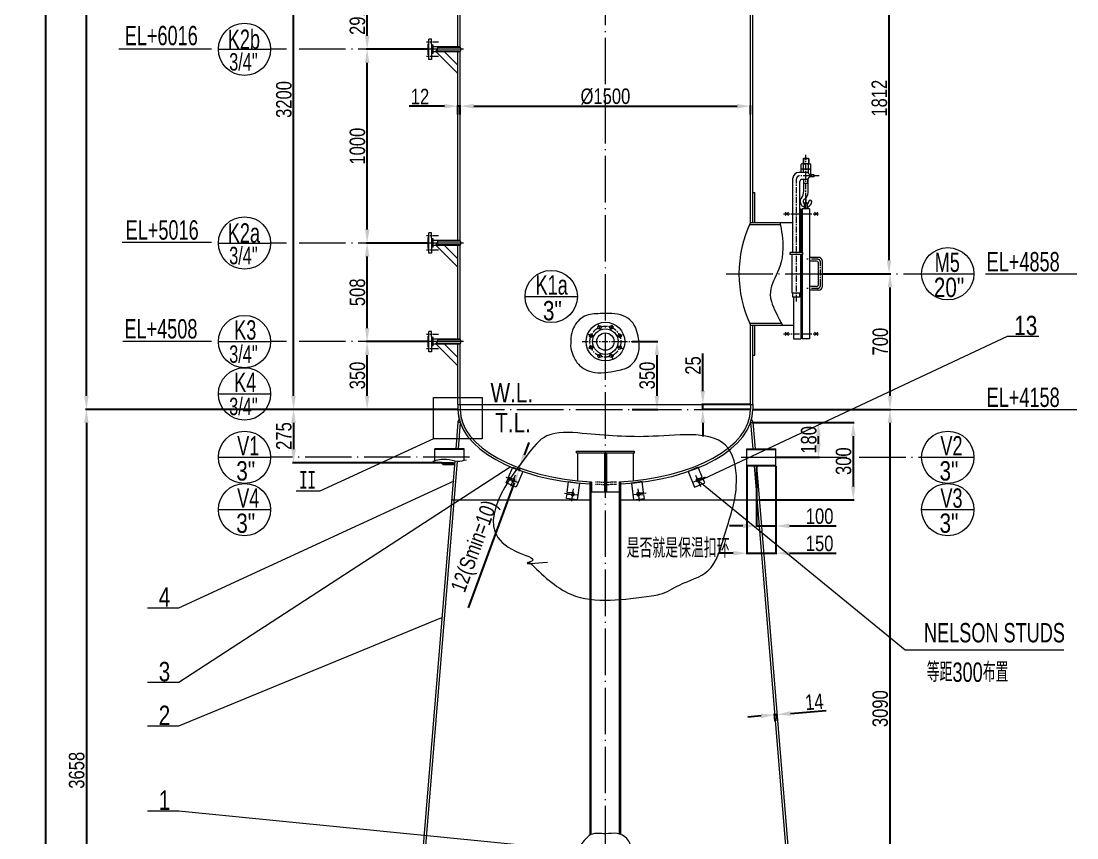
# Model space of a CAD drawing. Header units: millimetres. Extents: x 8160 to 405605, y -30951 to 80400.
# Drawn here: x 33778 to 39233, y 11206 to 15423 of the extents above; entities that cross this region are included whole.
import ezdxf

# ---------------------------------------------------------------- set-up
doc = ezdxf.new("R2010")
doc.units = ezdxf.units.MM
for name, pattern in [('ACAD_ISO04W100', [30.5, 24, -3, 0.5, -3]), ('CENTER', [50.8, 31.75, -6.35, 6.35, -6.35]), ('HIDDEN', [9.525, 6.35, -3.175])]:
    doc.linetypes.add(name, pattern=pattern)
doc.layers.get('Defpoints').update_dxf_attribs({"lineweight": 13})
for name, color, linetype, lineweight in [('bh', 7, 'Continuous', 13), ('CENTER', 1, 'CENTER', 13), ('DIM', 7, 'Continuous', 13), ('HIDDEN', 6, 'HIDDEN', 13), ('narrow', 21, 'Continuous', 13), ('PROFILE', 4, 'Continuous', 15), ('SEE', 2, 'Continuous', 13)]:
    doc.layers.add(name, color=color, linetype=linetype, lineweight=lineweight)
doc.styles.add('HZDX', font='tcc_simp.shx', dxfattribs={"width": 0.8, "height": 80, "bigfont": 'hzdx.shx'})
doc.styles.add('图签', font='SimSun.ttf', dxfattribs={"height": 3})
doc.dimstyles.new('uni', dxfattribs={"dimtxt": 90, "dimasz": 70, "dimexe": 5, "dimexo": 0.625, "dimgap": 10, "dimtad": 1, "dimdec": 0, "dimdsep": 46, "dimtxsty": 'HZDX', "dimcen": 2.5, "dimadec": 0, "dimazin": 0, "dimtfac": 1, "dimtdec": 0, "dimtmove": 0, "dimatfit": 3, "dimfxl": 0, "dimarcsym": 0})

# ---------------------------------------------------------------- blocks, each defined once
blk = doc.blocks.new('*D7')
at = {"layer": 'Defpoints', "color": 0}
for p in [(37558.8, 13418.1), (37996.8, 10328.1), (38266.7, 10328.1)]:
    blk.add_point(p, dxfattribs=at)
at = {"layer": 'DIM', "color": 0, "lineweight": -2}
for p, q in [((37559.5, 13418.1), (38271.7, 13418.1)), ((38266.7, 13348.1), (38266.7, 10398.1)), ((37997.5, 10328.1), (38271.7, 10328.1))]:
    blk.add_line(p, q, dxfattribs=at)
at = {"layer": 'DIM', "color": 0}
for points in [[(38255, 13348.1), (38278.4, 13348.1), (38266.7, 13418.1)], [(38255, 10398.1), (38278.4, 10398.1), (38266.7, 10328.1)]]:
    blk.add_solid(points, dxfattribs=at)
at = {"layer": 'DIM', "color": 0, "insert": (38216.7, 11873.1), "char_height": 80, "attachment_point": 5, "rotation": 90, "style": 'HZDX'}
blk.add_mtext('3090', dxfattribs=at)
blk = doc.blocks.new('*D11')
at = {"layer": 'Defpoints', "color": 0}
for p in [(37558.8, 13350.7), (37591.8, 12950.7), (38077.2, 12950.7)]:
    blk.add_point(p, dxfattribs=at)
at = {"layer": 'DIM', "color": 0, "lineweight": -2}
for p, q in [((37559.4, 13350.7), (38082.2, 13350.7)), ((38077.2, 13280.7), (38077.2, 13020.7)), ((37592.5, 12950.7), (38082.2, 12950.7))]:
    blk.add_line(p, q, dxfattribs=at)
at = {"layer": 'DIM', "color": 0}
for points in [[(38065.6, 13280.7), (38088.9, 13280.7), (38077.2, 13350.7)], [(38065.6, 13020.7), (38088.9, 13020.7), (38077.2, 12950.7)]]:
    blk.add_solid(points, dxfattribs=at)
at = {"layer": 'DIM', "color": 0, "insert": (38027.2, 13150.7), "char_height": 80, "attachment_point": 5, "rotation": 90, "style": 'HZDX'}
blk.add_mtext('300', dxfattribs=at)
blk = doc.blocks.new('*D12')
at = {"layer": 'Defpoints', "color": 0}
for p in [(37683.3, 11842.3), (37674.1, 11808.4), (37686, 11809.4)]:
    blk.add_point(p, dxfattribs=at)
at = {"layer": 'DIM', "color": 0, "lineweight": -2}
for p, q in [((37674, 11809), (37671, 11846.3)), ((37671.4, 11841.3), (37683.3, 11842.3)), ((37686, 11810), (37682.9, 11847.3)), ((37753.1, 11848.1), (37936.9, 11863.2)), ((37601.6, 11835.6), (37531.8, 11829.8))]:
    blk.add_line(p, q, dxfattribs=at)
at = {"layer": 'DIM', "color": 0}
for points in [[(37600.6, 11847.2), (37602.6, 11823.9), (37671.4, 11841.3)], [(37752.1, 11859.7), (37754.1, 11836.4), (37683.3, 11842.3)]]:
    blk.add_solid(points, dxfattribs=at)
at = {"layer": 'DIM', "color": 0, "insert": (37875.8, 11908.4), "char_height": 80, "attachment_point": 5, "rotation": 4.7193, "style": 'HZDX'}
blk.add_mtext('14', dxfattribs=at)
blk = doc.blocks.new('*D13')
at = {"layer": 'Defpoints', "color": 0}
for p in [(37559.4, 13350.7), (37897.6, 13350.7), (37677.3, 13170.7)]:
    blk.add_point(p, dxfattribs=at)
at = {"layer": 'DIM', "color": 0, "lineweight": -2}
for p, q in [((37560.1, 13350.7), (37902.6, 13350.7)), ((37897.6, 13240.7), (37897.6, 13280.7)), ((37678, 13170.7), (37902.6, 13170.7))]:
    blk.add_line(p, q, dxfattribs=at)
at = {"layer": 'DIM', "color": 0}
for points in [[(37885.9, 13280.7), (37909.3, 13280.7), (37897.6, 13350.7)], [(37885.9, 13240.7), (37909.3, 13240.7), (37897.6, 13170.7)]]:
    blk.add_solid(points, dxfattribs=at)
at = {"layer": 'DIM', "color": 0, "insert": (37847.6, 13260.7), "char_height": 80, "attachment_point": 5, "rotation": 90, "style": 'HZDX'}
blk.add_mtext('180', dxfattribs=at)
blk = doc.blocks.new('*D14')
at = {"layer": 'Defpoints', "color": 0}
for p in [(37577.3, 13126.2), (37677.3, 13126.2), (37677.3, 12816.5)]:
    blk.add_point(p, dxfattribs=at)
at = {"layer": 'DIM', "color": 0, "lineweight": -2}
for p, q in [((37577.3, 13125.6), (37577.3, 12811.5)), ((37677.3, 13125.6), (37677.3, 12811.5)), ((37507.3, 12816.5), (37437.3, 12816.5)), ((37577.3, 12816.5), (37677.3, 12816.5)), ((37747.3, 12816.5), (37989.7, 12816.5))]:
    blk.add_line(p, q, dxfattribs=at)
at = {"layer": 'DIM', "color": 0}
for points in [[(37507.3, 12828.1), (37507.3, 12804.8), (37577.3, 12816.5)], [(37747.3, 12828.1), (37747.3, 12804.8), (37677.3, 12816.5)]]:
    blk.add_solid(points, dxfattribs=at)
at = {"layer": 'DIM', "color": 0, "insert": (37903.5, 12866.5), "char_height": 80, "attachment_point": 5, "style": 'HZDX'}
blk.add_mtext('100', dxfattribs=at)
blk = doc.blocks.new('*D15')
at = {"layer": 'Defpoints', "color": 0}
for p in [(37527.3, 13126.2), (37677.3, 13126.2), (37677.3, 12675.8)]:
    blk.add_point(p, dxfattribs=at)
at = {"layer": 'DIM', "color": 0, "lineweight": -2}
for p, q in [((37527.3, 13125.6), (37527.3, 12670.8)), ((37677.3, 13125.6), (37677.3, 12670.8)), ((37457.3, 12675.8), (37387.3, 12675.8)), ((37527.3, 12675.8), (37677.3, 12675.8)), ((37747.3, 12675.8), (37989.7, 12675.8))]:
    blk.add_line(p, q, dxfattribs=at)
at = {"layer": 'DIM', "color": 0}
for points in [[(37457.3, 12687.5), (37457.3, 12664.2), (37527.3, 12675.8)], [(37747.3, 12687.5), (37747.3, 12664.2), (37677.3, 12675.8)]]:
    blk.add_solid(points, dxfattribs=at)
at = {"layer": 'DIM', "color": 0, "insert": (37903.5, 12725.8), "char_height": 80, "attachment_point": 5, "style": 'HZDX'}
blk.add_mtext('150', dxfattribs=at)
blk = doc.blocks.new('*D16')
at = {"layer": 'Defpoints', "color": 0}
for p in [(36034.8, 13418.1), (34115.5, 9691.7), (35616.8, 9691.7)]:
    blk.add_point(p, dxfattribs=at)
at = {"layer": 'DIM', "color": 0, "lineweight": -2}
for p, q in [((36034.2, 13418.1), (34110.5, 13418.1)), ((34115.5, 13348.1), (34115.5, 9761.7)), ((35616.2, 9691.7), (34110.5, 9691.7))]:
    blk.add_line(p, q, dxfattribs=at)
at = {"layer": 'DIM', "color": 0}
for points in [[(34103.8, 13348.1), (34127.1, 13348.1), (34115.5, 13418.1)], [(34103.8, 9761.7), (34127.1, 9761.7), (34115.5, 9691.7)]]:
    blk.add_solid(points, dxfattribs=at)
at = {"layer": 'DIM', "color": 0, "insert": (34065.5, 11554.9), "char_height": 80, "attachment_point": 5, "rotation": 90, "style": 'HZDX'}
blk.add_mtext('3658', dxfattribs=at)
blk = doc.blocks.new('*D17')
at = {"layer": 'Defpoints', "color": 0}
for p in [(34115.5, 19443.1), (36034.8, 19443.1), (36034.8, 13418.1)]:
    blk.add_point(p, dxfattribs=at)
at = {"layer": 'DIM', "color": 0, "lineweight": -2}
for p, q in [((36034.2, 19443.1), (34110.5, 19443.1)), ((34115.5, 13488.1), (34115.5, 19373.1)), ((36034.2, 13418.1), (34110.5, 13418.1))]:
    blk.add_line(p, q, dxfattribs=at)
at = {"layer": 'DIM', "color": 0}
for points in [[(34103.8, 19373.1), (34127.1, 19373.1), (34115.5, 19443.1)], [(34103.8, 13488.1), (34127.1, 13488.1), (34115.5, 13418.1)]]:
    blk.add_solid(points, dxfattribs=at)
at = {"layer": 'DIM', "color": 0, "insert": (34065.5, 16430.6), "char_height": 80, "attachment_point": 5, "rotation": 90, "style": 'HZDX'}
blk.add_mtext('6025   S=12', dxfattribs=at)
blk = doc.blocks.new('*D18')
at = {"layer": 'Defpoints', "color": 0}
for p in [(37546.8, 14983.4), (36046.8, 14939.4), (37546.8, 14939.4)]:
    blk.add_point(p, dxfattribs=at)
at = {"layer": 'DIM', "color": 0, "lineweight": -2}
for p, q in [((36046.8, 14940), (36046.8, 14988.4)), ((36116.8, 14983.4), (37476.8, 14983.4)), ((37546.8, 14940), (37546.8, 14988.4))]:
    blk.add_line(p, q, dxfattribs=at)
at = {"layer": 'DIM', "color": 0}
for points in [[(36116.8, 14995.1), (36116.8, 14971.7), (36046.8, 14983.4)], [(37476.8, 14995.1), (37476.8, 14971.7), (37546.8, 14983.4)]]:
    blk.add_solid(points, dxfattribs=at)
at = {"layer": 'DIM', "color": 0, "insert": (36796.8, 15033.4), "char_height": 80, "attachment_point": 5, "style": 'HZDX'}
blk.add_mtext('%%C1500', dxfattribs=at)
blk = doc.blocks.new('*D19')
at = {"layer": 'Defpoints', "color": 0}
for p in [(36034.8, 14983.4), (36034.8, 14939.4), (36046.8, 14939.4)]:
    blk.add_point(p, dxfattribs=at)
at = {"layer": 'DIM', "color": 0, "lineweight": -2}
for p, q in [((35964.8, 14983.4), (35783.4, 14983.4)), ((36034.8, 14940), (36034.8, 14988.4)), ((36046.8, 14983.4), (36034.8, 14983.4)), ((36046.8, 14940), (36046.8, 14988.4)), ((36116.8, 14983.4), (36186.8, 14983.4))]:
    blk.add_line(p, q, dxfattribs=at)
at = {"layer": 'DIM', "color": 0}
for points in [[(35964.8, 14995.1), (35964.8, 14971.7), (36034.8, 14983.4)], [(36116.8, 14995.1), (36116.8, 14971.7), (36046.8, 14983.4)]]:
    blk.add_solid(points, dxfattribs=at)
at = {"layer": 'DIM', "color": 0, "insert": (35839.1, 15033.4), "char_height": 80, "attachment_point": 5, "style": 'HZDX'}
blk.add_mtext('12', dxfattribs=at)
blk = doc.blocks.new('*D21')
at = {"layer": 'Defpoints', "color": 0}
for p in [(35566, 13768.1), (35881.8, 13768.1), (36034.2, 13418.1)]:
    blk.add_point(p, dxfattribs=at)
at = {"layer": 'DIM', "color": 0, "lineweight": -2}
for p, q in [((35881.2, 13768.1), (35561, 13768.1)), ((35566, 13488.1), (35566, 13698.1)), ((36033.6, 13418.1), (35561, 13418.1))]:
    blk.add_line(p, q, dxfattribs=at)
at = {"layer": 'DIM', "color": 0}
for points in [[(35554.3, 13698.1), (35577.7, 13698.1), (35566, 13768.1)], [(35554.3, 13488.1), (35577.7, 13488.1), (35566, 13418.1)]]:
    blk.add_solid(points, dxfattribs=at)
at = {"layer": 'DIM', "color": 0, "insert": (35516, 13593.1), "char_height": 80, "attachment_point": 5, "rotation": 90, "style": 'HZDX'}
blk.add_mtext('350', dxfattribs=at)
blk = doc.blocks.new('*D22')
at = {"layer": 'Defpoints', "color": 0}
for p in [(35566, 14277.1), (35881.8, 14277.1), (35881.8, 13768.1)]:
    blk.add_point(p, dxfattribs=at)
at = {"layer": 'DIM', "color": 0, "lineweight": -2}
for p, q in [((35881.2, 14277.1), (35561, 14277.1)), ((35566, 13838.1), (35566, 14207.1)), ((35881.2, 13768.1), (35561, 13768.1))]:
    blk.add_line(p, q, dxfattribs=at)
at = {"layer": 'DIM', "color": 0}
for points in [[(35554.3, 14207.1), (35577.7, 14207.1), (35566, 14277.1)], [(35554.3, 13838.1), (35577.7, 13838.1), (35566, 13768.1)]]:
    blk.add_solid(points, dxfattribs=at)
at = {"layer": 'DIM', "color": 0, "insert": (35516, 14022.6), "char_height": 80, "attachment_point": 5, "rotation": 90, "style": 'HZDX'}
blk.add_mtext('508', dxfattribs=at)
blk = doc.blocks.new('*D23')
at = {"layer": 'Defpoints', "color": 0}
for p in [(35566, 15277.1), (35881.8, 15277.1), (35881.8, 14277.1)]:
    blk.add_point(p, dxfattribs=at)
at = {"layer": 'DIM', "color": 0, "lineweight": -2}
for p, q in [((35881.2, 15277.1), (35561, 15277.1)), ((35566, 14347.1), (35566, 15207.1)), ((35881.2, 14277.1), (35561, 14277.1))]:
    blk.add_line(p, q, dxfattribs=at)
at = {"layer": 'DIM', "color": 0}
for points in [[(35554.3, 15207.1), (35577.7, 15207.1), (35566, 15277.1)], [(35554.3, 14347.1), (35577.7, 14347.1), (35566, 14277.1)]]:
    blk.add_solid(points, dxfattribs=at)
at = {"layer": 'DIM', "color": 0, "insert": (35516, 14777.1), "char_height": 80, "attachment_point": 5, "rotation": 90, "style": 'HZDX'}
blk.add_mtext('1000', dxfattribs=at)
blk = doc.blocks.new('*D25')
at = {"layer": 'Defpoints', "color": 0}
for p in [(37917.8, 14118.1), (38267.2, 14118.1), (37558.8, 13418.1)]:
    blk.add_point(p, dxfattribs=at)
at = {"layer": 'DIM', "color": 0, "lineweight": -2}
for p, q in [((37918.5, 14118.1), (38272.2, 14118.1)), ((38267.2, 13488.1), (38267.2, 14048.1)), ((37559.5, 13418.1), (38272.2, 13418.1))]:
    blk.add_line(p, q, dxfattribs=at)
at = {"layer": 'DIM', "color": 0}
for points in [[(38255.5, 14048.1), (38278.8, 14048.1), (38267.2, 14118.1)], [(38255.5, 13488.1), (38278.8, 13488.1), (38267.2, 13418.1)]]:
    blk.add_solid(points, dxfattribs=at)
at = {"layer": 'DIM', "color": 0, "insert": (38217.2, 13768.1), "char_height": 80, "attachment_point": 5, "rotation": 90, "style": 'HZDX'}
blk.add_mtext('700', dxfattribs=at)
blk = doc.blocks.new('*D26')
at = {"layer": 'Defpoints', "color": 0}
for p in [(37761.8, 15931.1), (38262.2, 15931.1), (37925.9, 14118.1)]:
    blk.add_point(p, dxfattribs=at)
at = {"layer": 'DIM', "color": 0, "lineweight": -2}
for p, q in [((37762.5, 15931.1), (38267.2, 15931.1)), ((38262.2, 14188.1), (38262.2, 15861.1)), ((37926.5, 14118.1), (38267.2, 14118.1))]:
    blk.add_line(p, q, dxfattribs=at)
at = {"layer": 'DIM', "color": 0}
for points in [[(38250.5, 15861.1), (38273.8, 15861.1), (38262.2, 15931.1)], [(38250.5, 14188.1), (38273.8, 14188.1), (38262.2, 14118.1)]]:
    blk.add_solid(points, dxfattribs=at)
at = {"layer": 'DIM', "color": 0, "insert": (38212.2, 15024.6), "char_height": 80, "attachment_point": 5, "rotation": 90, "style": 'HZDX'}
blk.add_mtext('1812', dxfattribs=at)
blk = doc.blocks.new('*D42')
at = {"layer": 'Defpoints', "color": 0}
for p in [(36933.8, 13768.1), (36933.8, 13418.1), (37062.9, 13418.1)]:
    blk.add_point(p, dxfattribs=at)
at = {"layer": 'DIM', "color": 0, "lineweight": -2}
for p, q in [((36934.4, 13768.1), (37067.9, 13768.1)), ((37062.9, 13698.1), (37062.9, 13488.1)), ((36934.4, 13418.1), (37067.9, 13418.1))]:
    blk.add_line(p, q, dxfattribs=at)
at = {"layer": 'DIM', "color": 0}
for points in [[(37051.2, 13698.1), (37074.6, 13698.1), (37062.9, 13768.1)], [(37051.2, 13488.1), (37074.6, 13488.1), (37062.9, 13418.1)]]:
    blk.add_solid(points, dxfattribs=at)
at = {"layer": 'DIM', "color": 0, "insert": (37012.9, 13593.1), "char_height": 80, "attachment_point": 5, "rotation": 90, "style": 'HZDX'}
blk.add_mtext('350', dxfattribs=at)
blk = doc.blocks.new('*D88')
at = {"layer": 'Defpoints', "color": 0}
for p in [(33905.6, 30296), (36033.1, 30296), (35616.8, 9691.7)]:
    blk.add_point(p, dxfattribs=at)
at = {"layer": 'DIM', "color": 0, "lineweight": -2}
for p, q in [((33905.6, 9761.7), (33905.6, 30296)), ((35616.2, 9691.7), (33900.6, 9691.7))]:
    blk.add_line(p, q, dxfattribs=at)
at = {"layer": 'DIM', "color": 0}
blk.add_solid([(33893.9, 9761.7), (33917.2, 9761.7), (33905.6, 9691.7)], dxfattribs=at)
at = {"layer": 'DIM', "color": 0, "insert": (33834.6, 20028.9), "char_height": 80, "attachment_point": 5, "rotation": 90, "style": 'HZDX'}
blk.add_mtext('(41103)', dxfattribs=at)
blk = doc.blocks.new('_None')
blk = doc.blocks.new('*D92')
at = {"layer": 'Defpoints', "color": 0}
for p in [(36349.9, 13104.7), (36349.9, 13104.7), (36353.9, 13115.5)]:
    blk.add_point(p, dxfattribs=at)
at = {"layer": 'DIM', "color": 0, "lineweight": -2}
for p, q in [((36378.1, 13181.2), (36402.2, 13246.9)), ((36353.9, 13115.5), (36349.9, 13104.7)), ((36350.5, 13104.5), (36354.6, 13102.9)), ((36354.5, 13115.3), (36358.6, 13113.8)), ((36325.8, 13039), (36088.5, 12393.9))]:
    blk.add_line(p, q, dxfattribs=at)
at = {"layer": 'DIM', "color": 0}
for points in [[(36367.1, 13185.2), (36389, 13177.2), (36353.9, 13115.5)], [(36314.8, 13043), (36336.7, 13034.9), (36349.9, 13104.7)]]:
    blk.add_solid(points, dxfattribs=at)
at = {"layer": 'DIM', "color": 0, "insert": (36128.5, 12708.1), "char_height": 80, "attachment_point": 5, "rotation": 69.8077, "style": 'HZDX'}
blk.add_mtext('12(Smin=10)', dxfattribs=at)
blk = doc.blocks.new('*D171')
at = {"layer": 'Defpoints', "color": 0}
for p in [(37300, 13443.1), (37546.8, 13443.1), (37546.8, 13418.1)]:
    blk.add_point(p, dxfattribs=at)
at = {"layer": 'DIM', "color": 0, "lineweight": -2}
for p, q in [((37300, 13513.1), (37300, 13706.7)), ((37546.2, 13443.1), (37295, 13443.1)), ((37546.2, 13418.1), (37295, 13418.1)), ((37300, 13418.1), (37300, 13443.1)), ((37300, 13348.1), (37300, 13278.1))]:
    blk.add_line(p, q, dxfattribs=at)
at = {"layer": 'DIM', "color": 0}
for points in [[(37288.4, 13513.1), (37311.7, 13513.1), (37300, 13443.1)], [(37288.4, 13348.1), (37311.7, 13348.1), (37300, 13418.1)]]:
    blk.add_solid(points, dxfattribs=at)
at = {"layer": 'DIM', "color": 0, "insert": (37250, 13644.9), "char_height": 80, "attachment_point": 5, "rotation": 90, "style": 'HZDX'}
blk.add_mtext('25', dxfattribs=at)
blk = doc.blocks.new('*D566')
at = {"layer": 'Defpoints', "color": 0}
for p in [(36034.8, 13418.1), (35185.9, 13143.1), (35951.8, 13143.1)]:
    blk.add_point(p, dxfattribs=at)
at = {"layer": 'DIM', "color": 0, "lineweight": -2}
for p, q in [((36034.2, 13418.1), (35180.9, 13418.1)), ((35185.9, 13348.1), (35185.9, 13213.1)), ((35951.1, 13143.1), (35180.9, 13143.1))]:
    blk.add_line(p, q, dxfattribs=at)
at = {"layer": 'DIM', "color": 0}
for points in [[(35174.3, 13348.1), (35197.6, 13348.1), (35185.9, 13418.1)], [(35174.3, 13213.1), (35197.6, 13213.1), (35185.9, 13143.1)]]:
    blk.add_solid(points, dxfattribs=at)
at = {"layer": 'DIM', "color": 0, "insert": (35135.9, 13280.6), "char_height": 80, "attachment_point": 5, "rotation": 90, "style": 'HZDX'}
blk.add_mtext('275', dxfattribs=at)
blk = doc.blocks.new('*D567')
at = {"layer": 'Defpoints', "color": 0}
for p in [(35185.9, 16618.1), (35969.8, 16618.1), (36034.8, 13418.1)]:
    blk.add_point(p, dxfattribs=at)
at = {"layer": 'DIM', "color": 0, "lineweight": -2}
for p, q in [((35969.2, 16618.1), (35180.9, 16618.1)), ((35185.9, 13488.1), (35185.9, 16548.1)), ((36034.2, 13418.1), (35180.9, 13418.1))]:
    blk.add_line(p, q, dxfattribs=at)
at = {"layer": 'DIM', "color": 0}
for points in [[(35174.3, 16548.1), (35197.6, 16548.1), (35185.9, 16618.1)], [(35174.3, 13488.1), (35197.6, 13488.1), (35185.9, 13418.1)]]:
    blk.add_solid(points, dxfattribs=at)
at = {"layer": 'DIM', "color": 0, "insert": (35135.9, 15018.1), "char_height": 80, "attachment_point": 5, "rotation": 90, "style": 'HZDX'}
blk.add_mtext('3200', dxfattribs=at)
blk = doc.blocks.new('*D691')
at = {"layer": 'Defpoints', "color": 0}
for p in [(35566, 15568.1), (35881.2, 15568.1), (35881.2, 15277.1)]:
    blk.add_point(p, dxfattribs=at)
at = {"layer": 'DIM', "color": 0, "lineweight": -2}
for p, q in [((35880.6, 15568.1), (35561, 15568.1)), ((35566, 15347.1), (35566, 15498.1)), ((35880.6, 15277.1), (35561, 15277.1))]:
    blk.add_line(p, q, dxfattribs=at)
at = {"layer": 'DIM', "color": 0}
for points in [[(35554.3, 15498.1), (35577.7, 15498.1), (35566, 15568.1)], [(35554.3, 15347.1), (35577.7, 15347.1), (35566, 15277.1)]]:
    blk.add_solid(points, dxfattribs=at)
at = {"layer": 'DIM', "color": 0, "insert": (35516, 15422.6), "char_height": 80, "attachment_point": 5, "rotation": 90, "style": 'HZDX'}
blk.add_mtext('291', dxfattribs=at)

msp = doc.modelspace()

# ---------------------------------------------------------------- hatches: boundary and pattern name
at = {"layer": 'bh'}
h = msp.add_hatch(color=7, dxfattribs=at)
h.paths.add_polyline_path([(37840.8, 14461.1), (37840.8, 14453.1), (37832.8, 14453.1, 0.414214)])
h.paths.add_polyline_path([(37824.8, 14461.1, 0.414214), (37832.8, 14453.1), (37824.8, 14453.1)])
h = msp.add_hatch(color=7, dxfattribs=at)
edge = h.paths.add_edge_path()
edge.add_line((36034.9, 13350.7), (36046.8, 13349.7))
edge.add_ellipse((36796.8, 13418.1), major_axis=(762, 0), ratio=0.507874, start_angle=187.7244, end_angle=190.1817, ccw=False)
edge.add_ellipse((36796.8, 13418.1), major_axis=(762, 0), ratio=0.507874, start_angle=180, end_angle=187.7244)
edge.add_arc((36052.3, 13352.1), 17.5, 127.1248, 184.7888)
h = msp.add_hatch(color=7, dxfattribs=at)
edge = h.paths.add_edge_path()
edge.add_ellipse((36796.8, 13418.1), major_axis=(762, 0), ratio=0.507874, start_angle=349.8183, end_angle=352.2756, ccw=False)
edge.add_line((37546.8, 13349.7), (37558.8, 13350.7))
edge.add_arc((37541.4, 13352.1), 17.5, 355.2112, 412.8752)

# ---------------------------------------------------------------- linework, layer by layer
at = {"layer": 'bh', "color": 7}
for p, q in [((37824.8, 14461.1), (37824.8, 14453.1)), ((37832.8, 14505.5), (37832.8, 14477)), ((37840.8, 14461.1), (37840.8, 14453.1))]:
    msp.add_line(p, q, dxfattribs=at)
for centre, start, end in [((36052.3, 13352.1), 127.1248, 184.7888), ((37541.4, 13352.1), 355.2112, 52.8752)]:
    msp.add_arc(centre, 17.5, start, end, dxfattribs=at)
at = {"layer": 'CENTER', "color": 7, "linetype": 'ACAD_ISO04W100', "ltscale": 10}
for p, q in [((36796.8, 9606.4), (36796.8, 30247.2)), ((36064.5, 15277.1), (35067.5, 15277.1)), ((36064.5, 14277.1), (35067.5, 14277.1)), ((37421.2, 14118.1), (38430.5, 14118.1)), ((36064.5, 13768.1), (35067.5, 13768.1)), ((36034.8, 13418.1), (37558.8, 13418.1)), ((36095.2, 13170.7), (35067.5, 13170.7)), ((37498.5, 13170.7), (38430.5, 13170.7)), ((36282.2, 13068.7), (36342.4, 13043.1)), ((36331.1, 13078.4), (36306.1, 13019.4)), ((37311.5, 13068.7), (37251.3, 13043.1)), ((37262.6, 13078.4), (37287.6, 13019.4)), ((36585.6, 12986), (36650.6, 12977.9)), ((36630.1, 13008.8), (36622.1, 12945.2)), ((37008.1, 12986), (36943.1, 12977.9)), ((36963.6, 13008.8), (36971.6, 12945.2))]:
    msp.add_line(p, q, dxfattribs=at)
at = {"layer": 'CENTER', "color": 7}
for p, q in [((35935, 15314.6), (35872, 15314.6)), ((35935, 15239.6), (35872, 15239.6)), ((37832.8, 14453.1), (37832.8, 14731.5)), ((37900.9, 14623.4), (37798.8, 14623.4)), ((37783.8, 13975.4), (37783.8, 14608.4)), ((37717.1, 14428.1), (37898.2, 14428.1)), ((35935, 14314.6), (35872, 14314.6)), ((35935, 14239.6), (35872, 14239.6)), ((37892.8, 14193.1), (37836.9, 14193.1)), ((37907.8, 14058.1), (37907.8, 14178.1)), ((37892.8, 14043.1), (37836.9, 14043.1)), ((36771.6, 13829.1), (36760.6, 13855.5)), ((36822.1, 13829.1), (36833.1, 13855.5)), ((35935, 13805.6), (35872, 13805.6)), ((36735.9, 13793.4), (36709.4, 13804.3)), ((36857.8, 13793.4), (36884.3, 13804.3)), ((37717.1, 13808.1), (37898.2, 13808.1)), ((36676, 13768.1), (36933.8, 13768.1)), ((35935, 13730.6), (35872, 13730.6)), ((36735.9, 13742.9), (36709.4, 13731.9)), ((36771.6, 13707.1), (36760.6, 13680.7)), ((36822.1, 13707.1), (36833.1, 13680.7)), ((36857.8, 13742.9), (36884.3, 13731.9))]:
    msp.add_line(p, q, dxfattribs=at)
msp.add_circle((36796.8, 13768.1), 80, dxfattribs=at)
for centre, start, end in [((37798.8, 14608.4), 90, 180), ((37892.8, 14178.1), 0, 90), ((37892.8, 14058.1), 270, 0)]:
    msp.add_arc(centre, 15, start, end, dxfattribs=at)
at = {"layer": 'DIM', "color": 1, "start_tangent": (-0.105206, -0.99445)}
msp.add_spline([(36403.7, 12630.1), (36618.6, 12463.5), (37035.7, 12455.9), (37078.7, 12463.5), (37179.8, 12511.4), (37326.5, 12584.7), (37412.4, 12769), (37473.1, 13021.6), (37431.3, 13218.1), (37043.3, 13279.2), (36676.7, 13294.3), (36494.7, 13281.7), (36389, 13177.2), (36332.9, 12685.7), (36416.3, 12635.2), (36398.6, 12627.6), (36497.2, 12630.1)], degree=3, dxfattribs=at)
at = {"layer": 'HIDDEN', "color": 7}
for major_axis, ratio, start_param, end_param in [((750, 0), 0.5, 4.643362, 4.788913), ((762, 0), 0.507874, 4.644451, 4.787706)]:
    msp.add_ellipse((36796.8, 13418.1), major_axis=major_axis, ratio=ratio, start_param=start_param, end_param=end_param, dxfattribs=at)
at = {"layer": 'narrow', "color": 7}
for p, q in [((37819.6, 14712.6), (37819.6, 14685.2)), ((37846.1, 14712.6), (37846.1, 14685.2)), ((37822.5, 14584.6), (37822.5, 14605.4)), ((37843.2, 14584.6), (37843.2, 14607.5)), ((37558.8, 13418.1), (38760.3, 13418.1))]:
    msp.add_line(p, q, dxfattribs=at)
at = {"layer": 'PROFILE', "color": 7}
for p, q in [((37546.8, 14383.1), (37546.8, 15616.1)), ((37558.8, 14383.1), (37558.8, 15616.1)), ((36034.8, 15289.6), (36034.8, 15523.6)), ((36046.8, 15289.6), (36046.8, 15523.6)), ((35883.8, 15224.6), (35883.8, 15329.6)), ((35897.8, 15329.6), (35883.8, 15329.6)), ((35897.8, 15303.2), (35897.8, 15329.6)), ((35881.8, 15249.1), (35881.8, 15305.1)), ((35883.8, 15305.1), (35881.8, 15305.1)), ((35897.8, 15303.2), (35897.8, 15251.1)), ((35907.8, 15298.4), (35901.4, 15299.2)), ((35907.8, 15255.8), (35907.8, 15298.4)), ((36046.8, 15289.6), (35907.8, 15289.6)), ((36048.7, 15286.1), (35930.9, 15286.1)), ((35883.8, 15249.1), (35881.8, 15249.1)), ((35897.8, 15224.6), (35883.8, 15224.6)), ((35897.8, 15251.1), (35897.8, 15224.6)), ((35907.8, 15255.8), (35901.4, 15255)), ((36046.8, 15264.6), (35907.8, 15264.6)), ((36034.8, 15152.6), (35922.8, 15264.6)), ((36048.7, 15268.1), (35923.5, 15268.1)), ((36034.8, 15195), (35965.3, 15264.6)), ((36034.8, 14289.6), (36034.8, 15264.6)), ((36046.8, 14289.6), (36046.8, 15264.6)), ((37807.4, 14659.8), (37807.4, 14684.2)), ((37820.1, 14685.2), (37813.8, 14685.2)), ((37820.1, 14713.1), (37818.6, 14711.6)), ((37847.1, 14711.6), (37818.6, 14711.6)), ((37847.1, 14711.6), (37818.6, 14711.6)), ((37818.6, 14711.6), (37818.6, 14685.2)), ((37845.6, 14713.1), (37820.1, 14713.1)), ((37820.1, 14685.2), (37820.1, 14685.2)), ((37820.1, 14658.8), (37820.1, 14685.2)), ((37845.6, 14685.2), (37820.1, 14685.2)), ((37845.6, 14713.1), (37847.1, 14711.6)), ((37845.6, 14658.8), (37845.6, 14685.2)), ((37845.6, 14685.2), (37851.9, 14685.2)), ((37845.6, 14685.2), (37845.6, 14685.2)), ((37847.1, 14711.6), (37847.1, 14685.2)), ((37858.3, 14659.8), (37858.3, 14684.2)), ((37841.4, 14641.4), (37795.8, 14641.4)), ((37807.4, 14641.4), (37807.4, 14657.8)), ((37820.1, 14658.8), (37813.8, 14658.8)), ((37820.1, 14658.8), (37813.8, 14658.8)), ((37820.1, 14658.8), (37820.1, 14658.8)), ((37845.6, 14658.8), (37820.1, 14658.8)), ((37845.6, 14658.8), (37820.1, 14658.8)), ((37820.1, 14658.8), (37820.1, 14658.8)), ((37820.1, 14641.4), (37820.1, 14658.8)), ((37841.4, 14641.4), (37852.6, 14628.4)), ((37841.4, 14605.4), (37852.6, 14618.4)), ((37845.6, 14658.8), (37851.9, 14658.8)), ((37845.6, 14658.8), (37845.6, 14658.8)), ((37845.6, 14658.8), (37851.9, 14658.8)), ((37845.6, 14658.8), (37845.6, 14658.8)), ((37845.6, 14636.6), (37845.6, 14658.8)), ((37845.6, 14632.4), (37845.6, 14632.4)), ((37849.1, 14632.4), (37860.8, 14632.4)), ((37849.1, 14632.4), (37851.9, 14632.4)), ((37875.3, 14628.4), (37852.6, 14628.4)), ((37852.6, 14628.4), (37852.6, 14618.4)), ((37875.3, 14618.4), (37852.6, 14618.4)), ((37858.3, 14633.4), (37858.3, 14657.8)), ((37860.8, 14628.4), (37860.8, 14632.4)), ((37875.3, 14618.4), (37875.3, 14628.4)), ((37765.8, 14228.1), (37765.8, 14611.4)), ((37801.8, 14228.1), (37801.8, 14595.4)), ((37841.4, 14605.4), (37811.8, 14605.4)), ((37821.3, 14545.3), (37821.3, 14605.4)), ((37844.4, 14584.6), (37821.3, 14584.6)), ((37844.4, 14538.4), (37844.4, 14608.9)), ((37558.8, 14538.1), (37568.8, 14538.1)), ((37568.8, 14383.1), (37568.8, 14538.1)), ((37824.8, 14461.1), (37824.8, 14479.5)), ((37840.8, 14461.1), (37840.8, 14479.5)), ((37742.7, 14419.6), (37725.7, 14436.6)), ((37742.7, 14436.6), (37725.7, 14419.6)), ((37801.8, 14453.1), (37806.8, 14453.1)), ((37806.8, 14453.1), (37806.8, 14228.1)), ((37806.8, 14409.1), (37808.8, 14409.1)), ((37808.8, 14409.1), (37808.8, 14228.1)), ((37808.8, 14409.1), (37811.8, 14409.1)), ((37811.8, 14409.1), (37811.8, 14228.1)), ((37811.8, 14409.1), (37813.8, 14409.1)), ((37813.8, 14453.1), (37813.8, 14228.1)), ((37851.8, 14453.1), (37813.8, 14453.1)), ((37851.8, 14453.1), (37851.8, 13783.1)), ((37893.5, 14419.6), (37876.6, 14436.6)), ((37893.5, 14436.6), (37876.6, 14419.6)), ((37542.2, 14373.1), (37699.8, 14373.1)), ((37546.8, 14383.1), (37765.8, 14383.1)), ((35881.8, 14249.1), (35881.8, 14305.1)), ((35883.8, 14305.1), (35881.8, 14305.1)), ((35883.8, 14224.6), (35883.8, 14329.6)), ((35897.8, 14329.6), (35883.8, 14329.6)), ((35897.8, 14303.2), (35897.8, 14329.6)), ((35897.8, 14303.2), (35897.8, 14251.1)), ((35907.8, 14298.4), (35901.4, 14299.2)), ((35907.8, 14255.8), (35907.8, 14298.4)), ((35883.8, 14249.1), (35881.8, 14249.1)), ((35897.8, 14251.1), (35897.8, 14224.6)), ((35907.8, 14255.8), (35901.4, 14255)), ((36046.8, 14289.6), (35907.8, 14289.6)), ((36046.8, 14264.6), (35907.8, 14264.6)), ((36034.8, 14152.6), (35922.8, 14264.6)), ((36048.7, 14268.1), (35923.5, 14268.1)), ((36048.7, 14286.1), (35930.9, 14286.1)), ((36034.8, 14195), (35965.3, 14264.6)), ((36034.8, 13780.6), (36034.8, 14264.6)), ((36046.8, 13780.6), (36046.8, 14264.6)), ((35897.8, 14224.6), (35883.8, 14224.6)), ((37751.3, 14218.1), (37751.3, 14228.1)), ((37816.3, 14228.1), (37751.3, 14228.1)), ((37816.3, 14218.1), (37751.3, 14218.1)), ((37761.3, 14018.1), (37761.3, 14218.1)), ((37806.3, 14018.1), (37806.3, 14218.1)), ((37806.8, 14218.1), (37806.8, 13783.1)), ((37808.8, 14218.1), (37808.8, 13827.1)), ((37811.8, 14218.1), (37811.8, 13827.1)), ((37813.8, 14218.1), (37813.8, 13783.1)), ((37816.3, 14218.1), (37816.3, 14228.1)), ((37897.8, 14203.1), (37851.8, 14203.1)), ((37887.8, 14183.1), (37851.8, 14183.1)), ((37917.8, 14053.1), (37917.8, 14183.1)), ((37897.8, 14063.1), (37897.8, 14173.1)), ((37806.3, 14018.1), (37761.3, 14018.1)), ((37765.8, 13998.1), (37765.8, 14018.1)), ((37801.8, 13998.1), (37801.8, 14018.1)), ((37887.8, 14053.1), (37851.8, 14053.1)), ((37897.8, 14033.1), (37851.8, 14033.1)), ((37801.8, 13998.1), (37765.8, 13998.1)), ((37768.8, 13998.1), (37768.8, 13783.1)), ((37542.2, 13863.1), (37706, 13863.1)), ((35883.8, 13715.6), (35883.8, 13820.6)), ((35897.8, 13820.6), (35883.8, 13820.6)), ((35897.8, 13794.2), (35897.8, 13820.6)), ((37546.8, 13443.1), (37546.8, 13853.1)), ((37546.8, 13853.1), (37768.8, 13853.1)), ((37558.8, 13443.1), (37558.8, 13853.1)), ((37568.8, 13698.1), (37568.8, 13853.1)), ((37742.7, 13816.6), (37725.7, 13799.6)), ((37742.7, 13799.6), (37725.7, 13816.6)), ((37806.8, 13827.1), (37808.8, 13827.1)), ((37806.8, 13827.1), (37808.8, 13827.1)), ((37808.8, 13827.1), (37811.8, 13827.1)), ((37808.8, 13827.1), (37811.8, 13827.1)), ((37811.8, 13827.1), (37813.8, 13827.1)), ((37893.5, 13816.6), (37876.6, 13799.6)), ((37893.5, 13799.6), (37876.6, 13816.6)), ((35881.8, 13740.1), (35881.8, 13796.1)), ((35883.8, 13796.1), (35881.8, 13796.1)), ((35897.8, 13794.2), (35897.8, 13742.1)), ((35907.8, 13789.4), (35901.4, 13790.2)), ((35907.8, 13746.8), (35901.4, 13746)), ((35907.8, 13746.8), (35907.8, 13789.4)), ((36046.8, 13780.6), (35907.8, 13780.6)), ((36046.8, 13755.6), (35907.8, 13755.6)), ((36034.8, 13643.6), (35922.8, 13755.6)), ((36048.7, 13759.1), (35923.5, 13759.1)), ((36048.7, 13777.1), (35930.9, 13777.1)), ((36034.8, 13686), (35965.3, 13755.6)), ((36034.8, 13443.1), (36034.8, 13755.6)), ((36046.8, 13443.1), (36046.8, 13755.6)), ((37768.8, 13783.1), (37806.8, 13783.1)), ((37851.8, 13783.1), (37813.8, 13783.1)), ((35883.8, 13740.1), (35881.8, 13740.1)), ((35897.8, 13715.6), (35883.8, 13715.6)), ((35897.8, 13742.1), (35897.8, 13715.6)), ((37558.8, 13698.1), (37568.8, 13698.1)), ((36034.8, 13443.1), (37558.8, 13443.1)), ((36034.8, 13443.1), (36034.8, 13418.1)), ((36046.8, 13443.1), (36046.8, 13418.1)), ((37546.8, 13443.1), (37546.8, 13418.1)), ((37558.8, 13443.1), (37558.8, 13418.1)), ((36034.9, 13350.7), (36023.7, 13215.2)), ((36046.8, 13349.7), (36034.9, 13350.7)), ((36046.8, 13349.7), (36035.7, 13215.2)), ((37546.8, 13349.7), (37558.8, 13350.7)), ((37546.8, 13349.7), (37558, 13215)), ((37558.8, 13350.7), (37570, 13215.2)), ((36066.4, 13215.2), (35916.4, 13215.2)), ((35916.4, 13153.4), (35916.4, 13215.2)), ((36066.4, 13211.2), (35916.4, 13211.2)), ((36066.4, 13155.3), (36066.4, 13215.2)), ((36646.8, 13203.1), (36946.8, 13203.1)), ((36646.8, 13193.1), (36646.8, 13203.1)), ((36946.8, 13193.1), (36946.8, 13203.1)), ((37527.3, 13215.2), (37677.3, 13215.2)), ((37527.3, 13126.2), (37527.3, 13215.2)), ((37527.3, 13211.2), (37677.3, 13211.2)), ((37677.3, 13126.2), (37677.3, 13215.2)), ((36018.6, 13153), (35826.7, 10828.7)), ((36030.5, 13151.4), (35838.7, 10828.7)), ((36646.8, 13193.1), (36946.8, 13193.1)), ((36652.8, 13193.1), (36652.8, 13050.1)), ((36791.8, 13193.1), (36791.8, 12993.1)), ((36801.8, 13193.1), (36801.8, 12993.1)), ((36940.8, 13193.1), (36940.8, 13050.1)), ((35951.8, 13143.1), (35951.8, 13137.1)), ((36011.8, 13143.1), (35951.8, 13143.1)), ((36017.3, 13137.1), (35951.8, 13137.1)), ((35956.8, 13137.1), (35956.8, 13131.1)), ((36016.8, 13131.1), (35956.8, 13131.1)), ((36011.8, 13143.1), (36011.8, 13137.1)), ((36296.3, 13068.4), (36318.1, 13119.8)), ((36318.1, 13119.8), (36370, 13097.8)), ((36370, 13097.8), (36335.8, 13017.3)), ((37275.6, 13119.8), (37223.7, 13097.8)), ((37223.7, 13097.8), (37257.9, 13017.3)), ((37297.4, 13068.4), (37275.6, 13119.8)), ((37527.3, 13130.2), (37677.3, 13130.2)), ((37527.3, 13126.2), (37677.3, 13126.2)), ((37565.3, 13126.2), (37782.9, 10490.6)), ((37577.3, 13126.2), (37794.9, 10490.6)), ((36283.9, 13039.3), (36292.1, 13058.7)), ((36335.8, 13017.3), (36283.9, 13039.3)), ((36311.8, 13050.3), (36292.1, 13058.7)), ((36316, 13060.1), (36296.3, 13068.4)), ((36599.3, 12989.7), (36606.2, 13045.1)), ((36606.2, 13045.1), (36662.2, 13038.1)), ((36662.2, 13038.1), (36651.3, 12951.3)), ((36717.3, 11220.4), (36717.3, 13045.2)), ((36723.3, 11223.4), (36723.3, 13044.9)), ((36725.8, 13044.8), (36725.8, 12993.1)), ((36867.8, 13044.8), (36867.8, 12993.1)), ((36870.3, 11225.5), (36870.3, 13044.9)), ((36876.3, 11223.5), (36876.3, 13045.2)), ((36987.5, 13045.1), (36931.5, 13038.1)), ((36931.5, 13038.1), (36942.4, 12951.3)), ((36994.4, 12989.7), (36987.5, 13045.1)), ((37257.9, 13017.3), (37309.8, 13039.3)), ((37277.7, 13060.1), (37297.4, 13068.4)), ((37281.9, 13050.3), (37301.6, 13058.7)), ((37309.8, 13039.3), (37301.6, 13058.7)), ((36620.5, 12987), (36599.3, 12989.7)), ((36725.8, 12993.1), (36867.8, 12993.1)), ((36973.2, 12987), (36994.4, 12989.7)), ((36001.9, 12950.7), (36717.3, 12950.7)), ((36595.4, 12958.3), (36598, 12979.2)), ((36651.3, 12951.3), (36595.4, 12958.3)), ((36619.2, 12976.5), (36598, 12979.2)), ((36876.3, 12950.7), (37591.8, 12950.7)), ((36942.4, 12951.3), (36998.3, 12958.3)), ((36974.5, 12976.5), (36995.7, 12979.2)), ((36998.3, 12958.3), (36995.7, 12979.2))]:
    msp.add_line(p, q, dxfattribs=at)
for centre, radius in [((36796.8, 13768.1), 100), ((36722.9, 13798.7), 9), ((36796.8, 13768.1), 66), ((36796.8, 13768.1), 44.5), ((36766.2, 13842), 9), ((36827.5, 13842), 9), ((36870.8, 13798.7), 9), ((36722.9, 13737.5), 9), ((36870.8, 13737.5), 9), ((36766.2, 13694.2), 9), ((36827.5, 13694.2), 9)]:
    msp.add_circle(centre, radius, dxfattribs=at)
for centre, radius, start, end in [((35901.8, 15303.2), 4, 180, 263), ((36027.9, 15277.1), 22.7, 326.6192, 33.3808), ((35901.8, 15251.1), 4, 97, 180), ((37813.8, 14664.5), 20.7, 72.1381, 107.8619), ((37832.8, 14603.9), 81.3, 81.0044, 98.9956), ((37851.9, 14664.5), 20.7, 72.1381, 107.8619), ((37795.8, 14611.4), 30, 90, 180), ((37813.8, 14679.6), 20.7, 252.1381, 287.8619), ((37813.8, 14638.1), 20.7, 72.1381, 107.8619), ((37832.8, 14740.2), 81.3, 261.0044, 278.9956), ((37832.8, 14577.5), 81.3, 81.0044, 98.9956), ((37851.9, 14679.6), 20.7, 252.1381, 287.8619), ((37851.9, 14638.1), 20.7, 72.1381, 107.8619), ((37851.9, 14653.2), 20.7, 261.7873, 287.8619), ((37811.8, 14595.4), 10, 90, 180), ((37832.8, 14491.3), 29.6, 142.9437, 254.3437), ((37761.3, 14545.3), 60, 322.9437, 0), ((37804.4, 14538.4), 40, 301.1616, 0), ((37832.8, 14491.3), 15, 121.1616, 237.769), ((37832.8, 14479.5), 8, 0, 180), ((37832.8, 14461.1), 8, 180, 0), ((37832.8, 14491.3), 29.6, 285.6563, 0), ((37832.8, 14491.3), 15, 302.231, 0), ((37855.2, 14491.3), 7.32, 0, 180), ((38099.9, 14118.1), 613.2, 154.3975, 205.6025), ((35901.8, 14303.2), 4, 180, 263), ((35901.8, 14251.1), 4, 97, 180), ((36027.9, 14277.1), 22.7, 326.6192, 33.3808), ((37887.8, 14173.1), 10, 0, 90), ((37897.8, 14183.1), 20, 0, 90), ((37887.8, 14063.1), 10, 270, 0), ((37897.8, 14053.1), 20, 270, 0), ((35901.8, 13794.2), 4, 180, 263), ((35901.8, 13742.1), 4, 97, 180), ((36027.9, 13768.1), 22.7, 326.6192, 33.3808), ((36320.2, 13052.5), 8.62, 194.8808, 119.0816), ((37273.5, 13052.5), 8.62, 60.9184, 345.1192), ((36626.6, 12980.9), 8.62, 210.7607, 134.9615), ((36967.1, 12980.9), 8.62, 45.0385, 329.2393)]:
    msp.add_arc(centre, radius, start, end, dxfattribs=at)
for major_axis, ratio, start_param, end_param in [((762, 0), 0.507874, 3.141593, 4.607868), ((750, 0), 0.5, 3.141593, 4.61758), ((750, 0), 0.5, 4.807198, 6.283185), ((762, 0), 0.507874, 4.81691, 6.283185)]:
    msp.add_ellipse((36796.8, 13418.1), major_axis=major_axis, ratio=ratio, start_param=start_param, end_param=end_param, dxfattribs=at)
at = {"layer": 'SEE', "color": 7}
for p, q in [((34761.1, 15277.1), (34283, 15277.1)), ((34797.5, 15277.1), (35067.5, 15277.1)), ((34761.1, 14279.1), (34300.3, 14279.1)), ((34797.4, 14277.1), (35067.4, 14277.1)), ((38430.5, 14118.1), (38700.5, 14118.1)), ((38760.3, 14118.1), (39232.5, 14118.1)), ((36382, 14001), (36652, 14001)), ((34761.1, 13768.1), (34303.5, 13768.1)), ((34797.4, 13768.1), (35067.4, 13768.1)), ((38872.4, 13794), (37301.6, 13058.7)), ((39035.5, 13794), (38872.4, 13794)), ((34797.4, 13498.1), (35067.4, 13498.1)), ((38760.3, 13418.1), (39232.5, 13418.1)), ((35908.2, 13265.8), (35321.1, 12995.9)), ((34797.5, 13170.7), (35067.5, 13170.7)), ((38430.5, 13170.7), (38700.5, 13170.7)), ((34593.7, 12009.9), (36305.4, 13122.3)), ((34593.7, 12394.4), (36015.1, 13049.2)), ((35321.1, 12995.9), (35198.5, 12995.9)), ((34797.5, 12900.7), (35067.5, 12900.7)), ((38430.5, 12900.7), (38700.5, 12900.7)), ((34430.6, 12394.4), (34593.7, 12394.4)), ((34593.7, 11784.1), (35951.8, 12344.5)), ((34430.6, 12009.9), (34593.7, 12009.9)), ((34430.6, 11784.1), (34593.7, 11784.1)), ((34430.6, 11346), (34593.7, 11346)), ((34593.7, 11346), (36760.1, 11130.9))]:
    msp.add_line(p, q, dxfattribs=at)
msp.add_lwpolyline([(35908.2, 13479.8), (36161, 13479.8), (36161, 13265.8), (35908.2, 13265.8)], close=True, dxfattribs=at)
msp.add_lwpolyline([(37273.5, 13052.5), (38345.3, 12177.7), (39165.8, 12177.7)], dxfattribs=at)
for centre in [(34932.5, 15277.1), (34932.4, 14277.1), (38565.5, 14118.1), (36517, 14001), (34932.4, 13768.1), (34932.4, 13498.1), (34932.5, 13170.7), (38565.5, 13170.7), (34932.5, 12900.7), (38565.5, 12900.7)]:
    msp.add_circle(centre, 135, dxfattribs=at)
for points, knots in [([(35923.8, 15264.6), (35923.3, 15265.6), (35922.5, 15269.7), (35934.2, 15277.7), (35931.8, 15285.4), (35928.9, 15289.6)], [12.143915, 12.143915, 12.143915, 12.143915, 16.134836, 28.584537, 42.326751, 42.326751, 42.326751, 42.326751]), ([(37697.5, 14383.1), (37707.1, 14343.6), (37737.9, 14116.9), (37594.2, 14062.4), (37689.9, 13894.4), (37711.1, 13853.1)], [105.112636, 105.112636, 105.112636, 105.112636, 188.484182, 469.556338, 571.053421, 571.053421, 571.053421, 571.053421]), ([(35923.8, 14264.6), (35923.3, 14265.6), (35922.5, 14269.7), (35934.2, 14277.7), (35931.8, 14285.4), (35928.9, 14289.6)], [12.143915, 12.143915, 12.143915, 12.143915, 16.134836, 28.584537, 42.326751, 42.326751, 42.326751, 42.326751]), ([(35923.8, 13755.6), (35923.3, 13756.6), (35922.5, 13760.7), (35934.2, 13768.7), (35931.8, 13776.4), (35928.9, 13780.6)], [12.143915, 12.143915, 12.143915, 12.143915, 16.134836, 28.584537, 42.326751, 42.326751, 42.326751, 42.326751])]:
    msp.add_open_spline(points, degree=3, knots=knots, dxfattribs=at)
for points in [[(36617.4, 13732), (36632, 13839.2), (36689.2, 13898.8), (36769.1, 13912.5), (36888.8, 13901.1), (36932.4, 13872.3), (36967.6, 13784.7), (36967.6, 13711.3), (36926.6, 13644.6), (36859, 13618.9), (36726.5, 13612.2), (36649.8, 13659.5), (36633.4, 13688.2), (36617.4, 13732)], [(35905.3, 13150.3), (35975.2, 13161.6), (36033.9, 13151.2), (36078.5, 13158.3)], [(36661.9, 11032.2), (36651.4, 11123.8), (36687.3, 11192.5), (36722.4, 11223), (36797.3, 11227.6), (36858.3, 11228.4), (36908, 11202.4), (36931.7, 11144.4), (36931.7, 11080.3), (36929.4, 11035.3), (36924.8, 10985.7), (36896.5, 10955.9), (36829.3, 10944.4), (36735.8, 10945.5), (36697.3, 10973.9), (36672.9, 11000.5), (36661.9, 11032.2)]]:
    msp.add_spline(points, degree=3, dxfattribs=at)

# ---------------------------------------------------------------- texts
for s, height, style, width, p in [('EL+6016', 100, 'HZDX', 0.7, (34313.6, 15298.2)), ('K2b', 100, 'HZDX', 0.7, (34846, 15279)), ('3/4"', 90, 'HZDX', 0.7, (34853.2, 15167.4)), ('EL+5016', 100, 'HZDX', 0.7, (34318.3, 14294.5)), ('K2a', 100, 'HZDX', 0.7, (34846, 14279)), ('3/4"', 90, 'HZDX', 0.7, (34853.2, 14167.4)), ('M5', 100, 'HZDX', 0.7, (38497.9, 14127.8)), (' EL+4858', 100, 'HZDX', 0.7, (38740.3, 14130.7)), ('K1a', 100, 'HZDX', 0.7, (36436, 14010.7)), ('20"', 100, 'HZDX', 0.8, (38493.5, 13998.2)), ('3"', 100, 'HZDX', 0.8, (36474.1, 13877.9)), ('EL+4508', 100, 'HZDX', 0.7, (34311.7, 13784.3)), ('K3', 100, 'HZDX', 0.7, (34879, 13778.3)), ('13', 100, 'HZDX', 0.8, (38908.9, 13801.5)), ('3/4"', 90, 'HZDX', 0.7, (34853.2, 13658.4)), ('K4', 100, 'HZDX', 0.7, (34879, 13508.3)), ('W.L.', 100, 'HZDX', 0.8, (36203.5, 13454.3)), (' EL+4158', 100, 'HZDX', 0.7, (38740.3, 13430.7)), ('3/4"', 90, 'HZDX', 0.7, (34853.2, 13388.4)), ('T.L.', 100, 'HZDX', 0.8, (36227.5, 13299.6)), ('V1', 100, 'HZDX', 0.7, (34894.4, 13180.3)), ('V2', 100, 'HZDX', 0.7, (38527.4, 13180.3)), ('3"', 100, 'HZDX', 0.8, (34889.9, 13050.8)), ('3"', 100, 'HZDX', 0.8, (38523, 13050.8)), ('II', 90, '图签', 0.7, (35215.3, 13009.3)), ('V4', 100, 'HZDX', 0.7, (34894.4, 12910.3)), ('V3', 100, 'HZDX', 0.7, (38527.4, 12910.3)), ('3"', 100, 'HZDX', 0.8, (34889.9, 12780.8)), ('3"', 100, 'HZDX', 0.8, (38523, 12780.8)), ('4', 100, 'HZDX', 0.8, (34489.1, 12399.1)), ('NELSON STUDS', 100, 'HZDX', 0.7, (38442.7, 12215.2)), ('3', 100, 'HZDX', 0.8, (34489.1, 12014.6)), ('等距300布置', 100, 'HZDX', 0.7, (38456.9, 12011.3)), ('2', 100, 'HZDX', 0.8, (34489.1, 11788.8)), ('1', 100, 'HZDX', 0.8, (34489.1, 11350.7))]:
    msp.add_text(s, height=height, dxfattribs=dict(at, style=style, width=width)).set_placement(p)
at = {"layer": 'SEE', "color": 1, "style": 'HZDX', "width": 0.7}
msp.add_text('是否就是保温扣环', height=100, dxfattribs=at).set_placement((36906.4, 12652))

# ---------------------------------------------------------------- dimensions: what is measured, and where the dimension line sits
at = {"layer": 'DIM', "color": 7}
dim = msp.add_linear_dim(base=(33905.6, 30296), p1=(35616.8, 9691.7), p2=(36033.1, 30296), angle=90, text='(41103)', dimstyle='uni', override={"dimblk2": 'None', "dimsah": 1, "dimse2": 1}, dxfattribs=at)
dim.commit()
dim.dimension.update_dxf_attribs({"geometry": '*D88', "text_midpoint": (33834.6, 20028.9)})
for base, p1, p2, text, picture, middle in [((34115.5, 19443.1), (36034.8, 13418.1), (36034.8, 19443.1), '6025   S=12', '*D17', (34065.5, 16430.6)), ((35185.9, 16618.1), (36034.8, 13418.1), (35969.8, 16618.1), '3200', '*D567', (35135.9, 15018.1)), ((38262.2, 15931.1), (37925.9, 14118.1), (37761.8, 15931.1), '1812', '*D26', (38212.2, 15024.6)), ((35566, 15568.1), (35881.2, 15277.1), (35881.2, 15568.1), '291', '*D691', (35516, 15422.6)), ((35566, 15277.1), (35881.8, 14277.1), (35881.8, 15277.1), '1000', '*D23', (35516, 14777.1)), ((35566, 14277.1), (35881.8, 13768.1), (35881.8, 14277.1), '508', '*D22', (35516, 14022.6)), ((38267.2, 14118.1), (37558.8, 13418.1), (37917.8, 14118.1), '700', '*D25', (38217.2, 13768.1)), ((35566, 13768.1), (36034.2, 13418.1), (35881.8, 13768.1), '350', '*D21', (35516, 13593.1)), ((37062.9, 13418.1), (36933.8, 13768.1), (36933.8, 13418.1), '350', '*D42', (37012.9, 13593.1)), ((37300, 13443.1), (37546.8, 13418.1), (37546.8, 13443.1), '25', '*D171', (37250, 13644.9)), ((34115.5, 9691.7), (36034.8, 13418.1), (35616.8, 9691.7), '3658', '*D16', (34065.5, 11554.9)), ((35185.9, 13143.1), (36034.8, 13418.1), (35951.8, 13143.1), '275', '*D566', (35135.9, 13280.6)), ((38266.7, 10328.1), (37558.8, 13418.1), (37996.8, 10328.1), '3090', '*D7', (38216.7, 11873.1)), ((38077.2, 12950.7), (37558.8, 13350.7), (37591.8, 12950.7), '300', '*D11', (38027.2, 13150.7)), ((37897.6, 13350.7), (37677.3, 13170.7), (37559.4, 13350.7), '180', '*D13', (37847.6, 13260.7))]:
    dim = msp.add_linear_dim(base=base, p1=p1, p2=p2, angle=90, text=text, dimstyle='uni', dxfattribs=at)
    dim.commit()
    dim.dimension.update_dxf_attribs({"geometry": picture, "text_midpoint": middle})
for base, p1, p2, text, picture, middle in [((36034.8, 14983.4), (36046.8, 14939.4), (36034.8, 14939.4), '12', '*D19', (35839.1, 15033.4)), ((37546.8, 14983.4), (36046.8, 14939.4), (37546.8, 14939.4), '%%C1500', '*D18', (36796.8, 15033.4)), ((37677.3, 12675.8), (37527.3, 13126.2), (37677.3, 13126.2), '150', '*D15', (37903.5, 12725.8)), ((37677.3, 12816.5), (37577.3, 13126.2), (37677.3, 13126.2), '100', '*D14', (37903.5, 12866.5))]:
    dim = msp.add_linear_dim(base=base, p1=p1, p2=p2, text=text, dimstyle='uni', dxfattribs=at)
    dim.commit()
    dim.dimension.update_dxf_attribs({"geometry": picture, "text_midpoint": middle})
for p1, p2, distance, text, picture, middle in [((36353.9, 13115.5), (36349.9, 13104.7), 0, '12(Smin=10)', '*D92', (36128.5, 12708.1)), ((37674.1, 11808.4), (37686, 11809.4), 33, '14', '*D12', (37875.8, 11908.4))]:
    dim = msp.add_aligned_dim(p1=p1, p2=p2, distance=distance, text=text, dimstyle='uni', dxfattribs=at)
    dim.commit()
    dim.dimension.update_dxf_attribs({"geometry": picture, "text_midpoint": middle})

doc.saveas('drawing.dxf')
